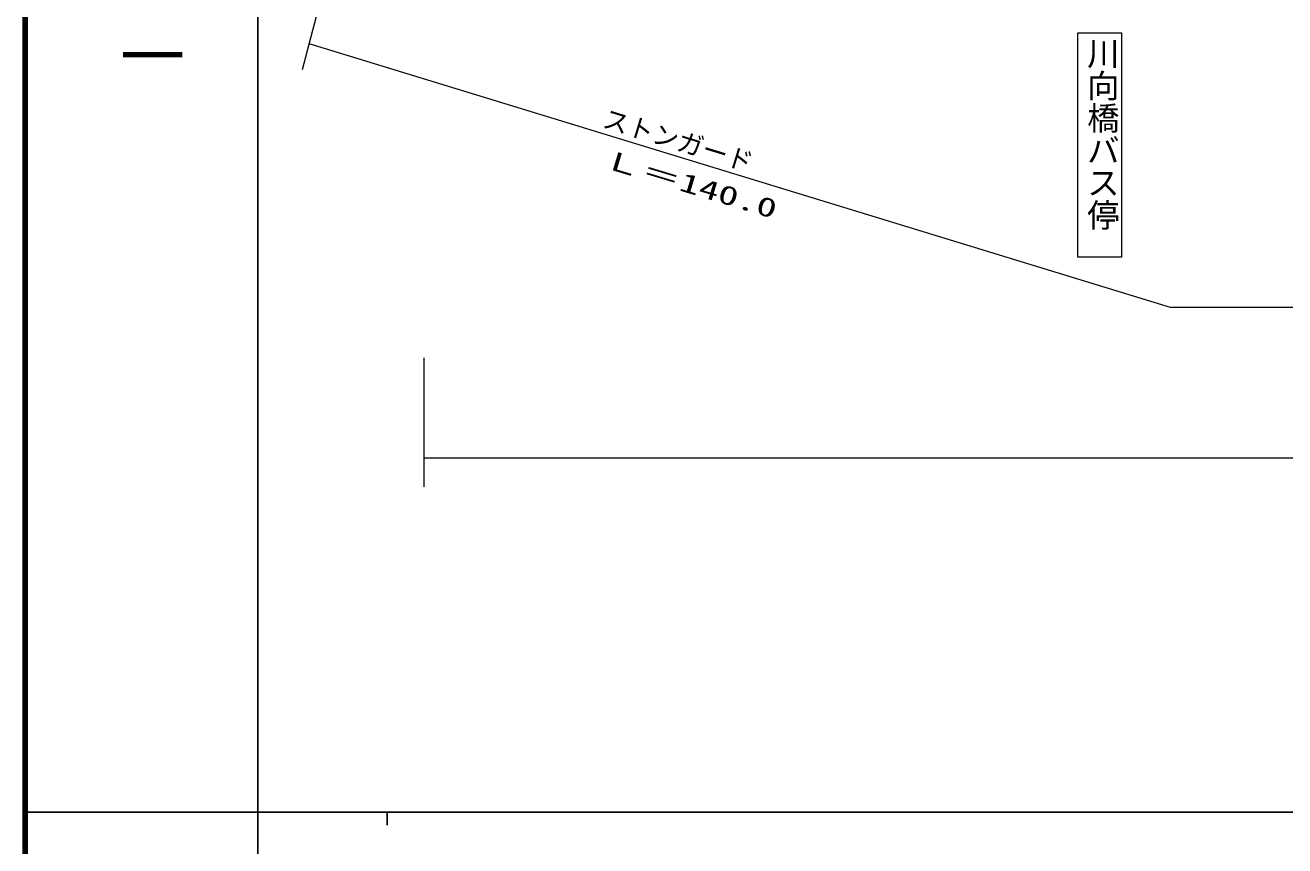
# Model space of a CAD drawing. Units: millimetres, scale not verified. Extents: x 66827 to 706827, y 1730 to 361730.
# Drawn here: x 66827 to 164238, y 184139 to 247586 of the extents above; entities that cross this region are included whole.
import ezdxf
from ezdxf.enums import TextEntityAlignment as Align

# ---------------------------------------------------------------- set-up
doc = ezdxf.new("R2010")
doc.units = ezdxf.units.MM
doc.header["$LTSCALE"] = 1000
for name, color, linetype, lineweight in [('M-TTL', 2, 'Continuous', 140), ('M-TTL-BAND', 7, 'Continuous', 25), ('S-BGD', 1, 'Continuous', 13), ('S-BGD-HTXT', 6, 'Continuous', 13)]:
    doc.layers.add(name, color=color, linetype=linetype, lineweight=lineweight)
doc.styles.add('@ＭＳ ゴシック', font='')
doc.styles.add('ＭＳ ゴシック', font='')
doc.styles.get('@ＭＳ ゴシック').set_extended_font_data('@MS Gothic')
doc.styles.get('ＭＳ ゴシック').set_extended_font_data('MS Gothic')

msp = doc.modelspace()

# ---------------------------------------------------------------- linework, layer by layer
at = {"layer": 'M-TTL'}
msp.add_line((66827, 361730), (66827, 1730), dxfattribs=at)
at = {"layer": 'M-TTL-BAND'}
for p, q in [((84827, 351730), (84827, 1730)), ((66827, 186730), (605827, 186730)), ((94827, 186730), (94827, 185730))]:
    msp.add_line(p, q, dxfattribs=at)
at = {"layer": 'S-BGD'}
for p, q in [((148224, 229638), (148224, 246993)), ((148224, 246993), (151601, 246993)), ((151601, 246993), (151601, 229638)), ((151601, 229638), (148224, 229638))]:
    msp.add_line(p, q, dxfattribs=at)
at = {"layer": 'S-BGD-HTXT'}
for p, q in [((105900, 311256), (88234, 244127)), ((88773, 246175), (155371, 225791)), ((155371, 225791), (234724, 225791)), ((97663, 221863), (97663, 211902)), ((97663, 214124), (293923, 214124))]:
    msp.add_line(p, q, dxfattribs=at)

# ---------------------------------------------------------------- texts
at = {"layer": 'M-TTL-BAND', "style": '@ＭＳ ゴシック'}
msp.add_text('縮尺千分の一', height=3666, rotation=270, dxfattribs=at).set_placement((76604, 242761), align=Align.MIDDLE_RIGHT)
at = {"layer": 'S-BGD', "style": '@ＭＳ ゴシック'}
msp.add_text('川向橋バス停', height=1833, rotation=270, dxfattribs=at).set_placement((148704, 246674), align=Align.BOTTOM_LEFT)
at = {"layer": 'S-BGD-HTXT', "style": 'ＭＳ ゴシック'}
msp.add_text('ストンガード', height=1466, rotation=343, dxfattribs=at).set_placement((111241, 239313), align=Align.BOTTOM_LEFT)
at = {"layer": 'S-BGD-HTXT', "style": 'ＭＳ ゴシック', "width": 1.55}
msp.add_text('Ｌ＝140.0', height=1466, rotation=343.2, dxfattribs=at).set_placement((111241, 236211), align=Align.BOTTOM_LEFT)

doc.saveas('drawing.dxf')
